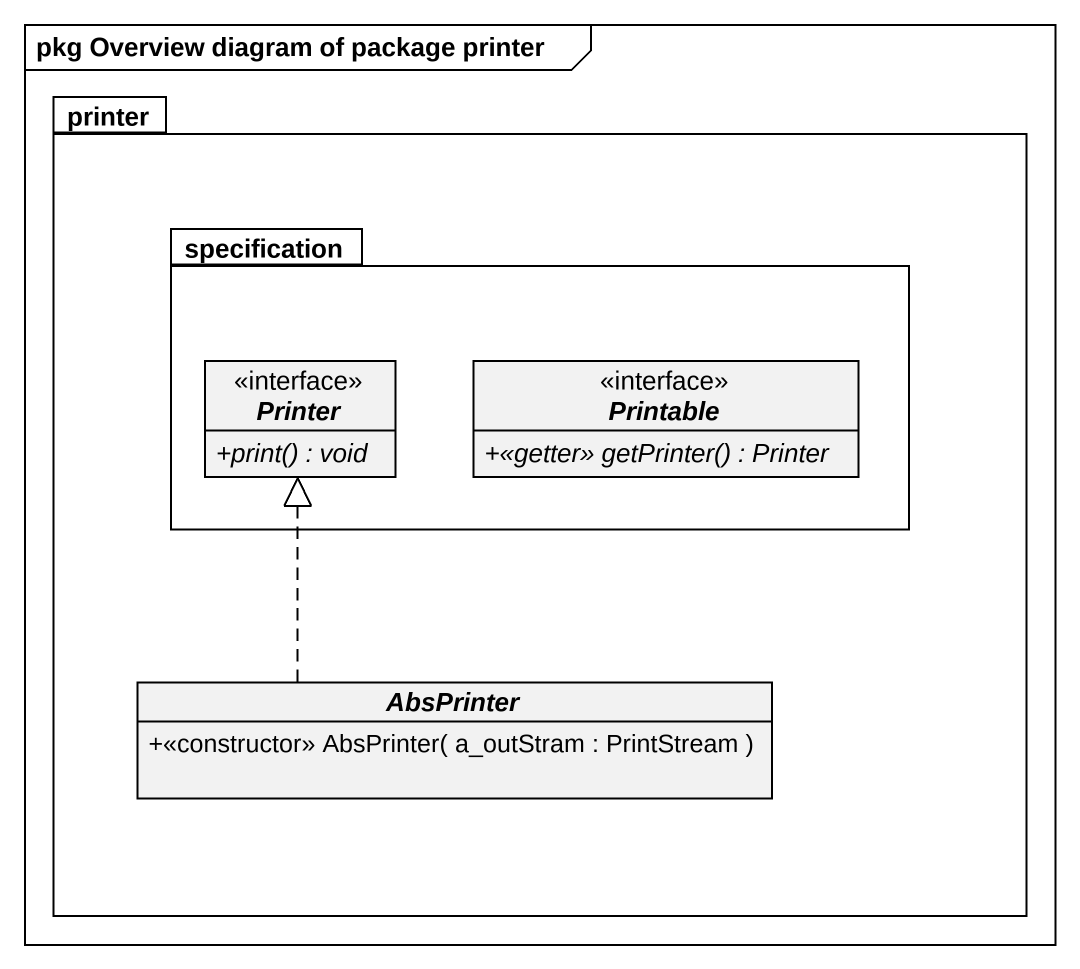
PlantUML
@startuml
mainframe pkg Overview diagram of package printer
hide circle
hide empty members
skinparam classAttributeIconSize 0
package printer {
  package specification {
    interface Printer {
      {abstract} +print() : void
    }
    interface Printable {
      {abstract} +<<getter>> getPrinter() : Printer
    }
  }
  abstract class AbsPrinter {
    +<<constructor>> AbsPrinter( a_outStram : PrintStream )
  }
}
AbsPrinter .up.|> Printer
@enduml
